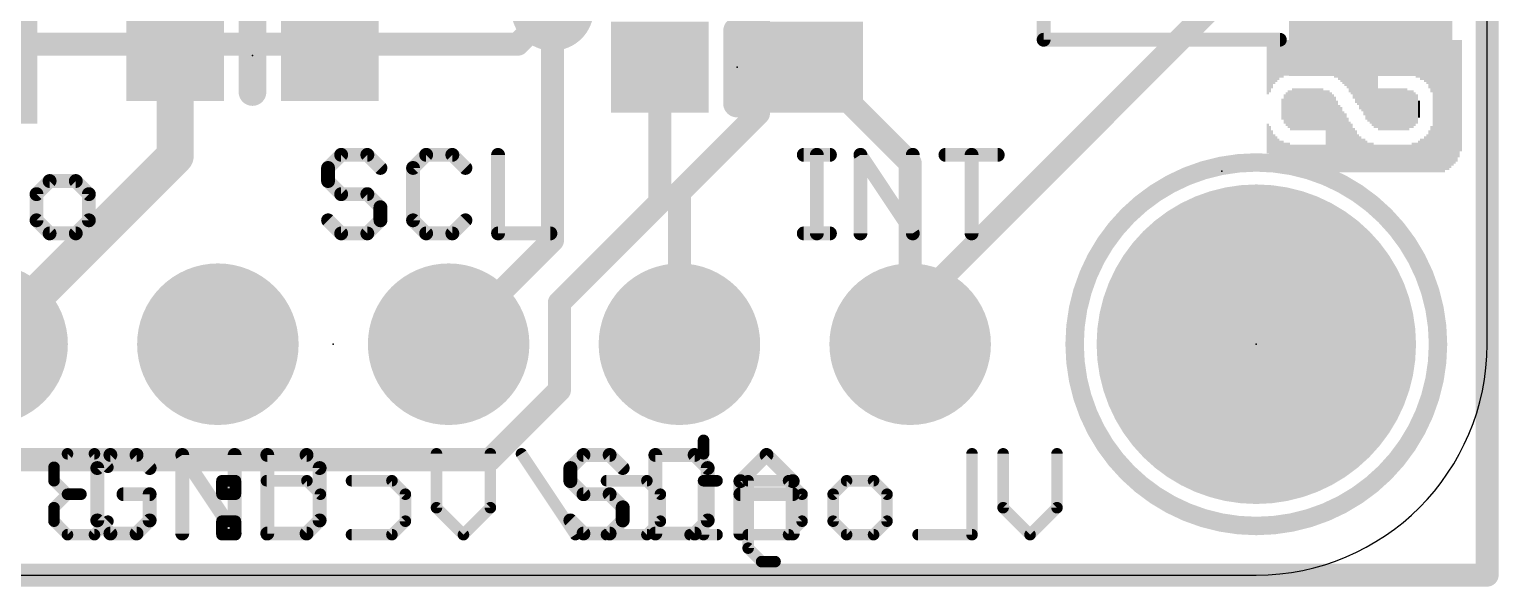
# Model space of a CAD drawing. Extents: x -0.1 to 25.5, y -0.1 to 17.9.
# Drawn here: x 9.36 to 25.53, y -0.13 to 6 of the extents above; entities that cross this region are included whole.
import ezdxf

# ---------------------------------------------------------------- set-up
doc = ezdxf.new("R2010")
doc.units = 0
for name, color, linetype in [('1', 12, 'CONTINUOUS'), ('16', 5, 'CONTINUOUS'), ('17', 110, 'CONTINUOUS'), ('18', 110, 'CONTINUOUS'), ('20', 53, 'CONTINUOUS'), ('21', 40, 'CONTINUOUS'), ('22', 6, 'CONTINUOUS'), ('23', 40, 'CONTINUOUS'), ('24', 6, 'CONTINUOUS')]:
    doc.layers.add(name, color=color, linetype=linetype)

# ---------------------------------------------------------------- blocks, each defined once
blk = doc.blocks.new('RECT')
blk.add_solid([(-0.5, -0.5), (0.5, -0.5), (-0.5, 0.5), (0.5, 0.5)])
blk = doc.blocks.new('ROUNDP')
at = {"const_width": 0.5}
blk.add_lwpolyline([(0, -0.25, 1), (0, 0.25, 1), (0, -0.25)], format="xyb", dxfattribs=at)
blk = doc.blocks.new('ROUNDV')
at = {"const_width": 0.5}
blk.add_lwpolyline([(0, -0.25, 1), (0, 0.25, 1), (0, -0.25)], format="xyb", dxfattribs=at)

msp = doc.modelspace()

# ---------------------------------------------------------------- linework, layer by layer
at = {"layer": '1'}
for points, const_width in [([(25.4, 17.78), (25.4, 0)], 0.254), ([(10.668, 6.008), (10.668, 7.112)], 0.254), ([(15.113, 6.223), (15.113, 3.683)], 0.254), ([(10.961, 5.715), (10.668, 6.008)], 0.254), ([(10.961, 5.715), (10.961, 4.611)], 0.4064), ([(16.295, 5.588), (16.295, 4.103)], 0.254), ([(17.995, 5.588), (19.05, 4.533)], 0.254), ([(10.961, 4.611), (8.89, 2.54)], 0.4064), ([(19.05, 4.533), (19.05, 2.54)], 0.254), ([(16.295, 4.103), (15.1892, 2.9972)], 0.254), ([(15.113, 3.683), (13.97, 2.54)], 0.254), ([(15.1892, 2.9972), (15.1892, 2.035)], 0.254), ([(15.1892, 2.035), (14.4242, 1.27)], 0.254), ([(14.4242, 1.27), (9.144, 1.27)], 0.254), ([(25.4, 0), (0, 0)], 0.254)]:
    msp.add_lwpolyline(points, dxfattribs=dict(at, const_width=const_width))
for points, const_width in [([(10.7129, 6.0529, 1), (10.6231, 5.9631)], 0.127), ([(10.6045, 6.008, 1), (10.7315, 6.008)], 0.127), ([(11.0626, 5.715, 1), (10.8594, 5.715)], 0.2032), ([(10.9161, 5.6701, 1), (11.0059, 5.7599)], 0.127), ([(16.3585, 5.588, 1), (16.2315, 5.588)], 0.127), ([(18.0399, 5.6329, 1), (17.9501, 5.5431)], 0.127), ([(10.8594, 4.611, 1), (11.0626, 4.611)], 0.2032), ([(11.0328, 4.5392, 1), (10.8892, 4.6828)], 0.2032), ([(19.1135, 4.533, 1), (18.9865, 4.533)], 0.127), ([(19.0051, 4.4881, 1), (19.0949, 4.5779)], 0.127), ([(16.3399, 4.0581, 1), (16.2501, 4.1479)], 0.127), ([(16.2315, 4.103, 1), (16.3585, 4.103)], 0.127), ([(15.0495, 3.683, 1), (15.1765, 3.683)], 0.127), ([(15.1579, 3.6381, 1), (15.0681, 3.7279)], 0.127), ([(15.2527, 2.9972, 1), (15.1257, 2.9972)], 0.127), ([(15.1443, 3.0421, 1), (15.2341, 2.9523)], 0.127), ([(13.9251, 2.5849, 1), (14.0149, 2.4951)], 0.127), ([(18.9865, 2.54, 1), (19.1135, 2.54)], 0.127), ([(15.2341, 1.9901, 1), (15.1443, 2.0799)], 0.127), ([(15.1257, 2.035, 1), (15.2527, 2.035)], 0.127), ([(14.3793, 1.3149, 1), (14.4691, 1.2251)], 0.127), ([(14.4242, 1.2065, 1), (14.4242, 1.3335)], 0.127), ([(25.3365, 0, 1), (25.4635, 0)], 0.127), ([(25.4, -0.0635, 1), (25.4, 0.0635)], 0.127)]:
    msp.add_lwpolyline(points, format="xyb", dxfattribs=dict(at, const_width=const_width))
at = {"layer": '16', "const_width": 0.254}
for points in [[(25.4, 17.78), (25.4, 0)], [(17.38, 5.08), (17.38, 8.89)], [(22.987, 6.858), (19.05, 2.921)], [(14.732, 5.842), (15.113, 6.223)], [(14.732, 5.842), (7.62, 5.842)], [(16.51, 4.21), (17.38, 5.08)], [(16.51, 4.21), (16.51, 2.54)], [(19.05, 2.921), (19.05, 2.54)], [(25.4, 0), (0, 0)]]:
    msp.add_lwpolyline(points, dxfattribs=at)
at = {"layer": '16', "const_width": 0.127}
for points in [[(14.6871, 5.8869, 1), (14.7769, 5.7971)], [(14.732, 5.7785, 1), (14.732, 5.9055)], [(17.4249, 5.0351, 1), (17.3351, 5.1249)], [(17.3165, 5.08, 1), (17.4435, 5.08)], [(16.5735, 4.21, 1), (16.4465, 4.21)], [(16.4651, 4.2549, 1), (16.5549, 4.1651)], [(19.1135, 2.921, 1), (18.9865, 2.921)], [(19.0051, 2.9659, 1), (19.0949, 2.8761)], [(16.4465, 2.54, 1), (16.5735, 2.54)], [(18.9865, 2.54, 1), (19.1135, 2.54)], [(25.3365, 0, 1), (25.4635, 0)], [(25.4, -0.0635, 1), (25.4, 0.0635)]]:
    msp.add_lwpolyline(points, format="xyb", dxfattribs=at)
at = {"layer": '20'}
for p, q in [((25.4, 2.54), (25.4, 15.24)), ((2.54, 0), (22.86, 0))]:
    msp.add_line(p, q, dxfattribs=at)
msp.add_arc((22.86, 2.54), 2.54, 270, 0, dxfattribs=at)
at = {"layer": '21'}
for points, const_width in [([(20.519, 5.89), (20.519, 6.99)], 0.1524), ([(11.811, 6.115), (11.811, 5.315)], 0.3048), ([(17.145, 5.988), (17.145, 5.188)], 0.3048), ([(23.119, 5.89), (20.519, 5.89)], 0.1524), ([(12.787, 4.6235), (12.6429, 4.4795)], 0.1524), ([(13.0751, 4.6235), (12.787, 4.6235)], 0.1524), ([(13.2191, 4.4795), (13.0751, 4.6235)], 0.1524), ([(13.7225, 4.6235), (13.5784, 4.4795)], 0.1524), ([(14.0106, 4.6235), (13.7225, 4.6235)], 0.1524), ([(14.1547, 4.4795), (14.0106, 4.6235)], 0.1524), ([(14.514, 4.6235), (14.514, 3.7592)], 0.1524), ([(17.8788, 4.6235), (18.167, 4.6235)], 0.1524), ([(18.0229, 3.7592), (18.0229, 4.6235)], 0.1524), ([(18.5025, 3.7592), (18.5025, 4.6235)], 0.1524), ([(18.5025, 4.6235), (19.0787, 3.7592)], 0.1524), ([(19.0787, 3.7592), (19.0787, 4.6235)], 0.1524), ([(19.438, 4.6235), (20.0143, 4.6235)], 0.1524), ([(19.7262, 3.7592), (19.7262, 4.6235)], 0.1524), ([(12.6429, 4.4795), (12.6429, 4.3354)], 0.1524), ([(13.5784, 4.4795), (13.5784, 3.9033)], 0.1524), ([(9.578, 4.3354), (9.434, 4.1914)], 0.1524), ([(9.8661, 4.3354), (9.578, 4.3354)], 0.1524), ([(10.0102, 4.1914), (9.8661, 4.3354)], 0.1524), ([(12.6429, 4.3354), (12.787, 4.1914)], 0.1524), ([(9.434, 4.1914), (9.434, 3.9033)], 0.1524), ([(10.0102, 3.9033), (10.0102, 4.1914)], 0.1524), ([(12.787, 4.1914), (13.0751, 4.1914)], 0.1524), ([(13.0751, 4.1914), (13.2191, 4.0473)], 0.1524), ([(13.2191, 4.0473), (13.2191, 3.9033)], 0.1524), ([(9.434, 3.9033), (9.578, 3.7592)], 0.1524), ([(9.8661, 3.7592), (10.0102, 3.9033)], 0.1524), ([(12.787, 3.7592), (12.6429, 3.9033)], 0.1524), ([(13.2191, 3.9033), (13.0751, 3.7592)], 0.1524), ([(13.5784, 3.9033), (13.7225, 3.7592)], 0.1524), ([(14.0106, 3.7592), (14.1547, 3.9033)], 0.1524), ([(9.578, 3.7592), (9.8661, 3.7592)], 0.1524), ([(13.0751, 3.7592), (12.787, 3.7592)], 0.1524), ([(13.7225, 3.7592), (14.0106, 3.7592)], 0.1524), ([(14.514, 3.7592), (15.0902, 3.7592)], 0.1524), ([(17.8788, 3.7592), (18.167, 3.7592)], 0.1524), ([(10.247, 1.3215), (10.1029, 1.1775)], 0.1524), ([(10.5351, 1.3215), (10.247, 1.3215)], 0.1524), ([(10.6791, 1.1775), (10.5351, 1.3215)], 0.1524), ([(11.0384, 0.4572), (11.0384, 1.3215)], 0.1524), ([(11.0384, 1.3215), (11.6147, 0.4572)], 0.1524), ([(11.6147, 0.4572), (11.6147, 1.3215)], 0.1524), ([(11.974, 1.3215), (11.974, 0.4572)], 0.1524), ([(12.4061, 1.3215), (11.974, 1.3215)], 0.1524), ([(12.5502, 1.1775), (12.4061, 1.3215)], 0.1524), ([(15.454, 1.3215), (15.3099, 1.1775)], 0.1524), ([(15.7421, 1.3215), (15.454, 1.3215)], 0.1524), ([(15.8861, 1.1775), (15.7421, 1.3215)], 0.1524), ([(16.2454, 1.3215), (16.2454, 0.4572)], 0.1524), ([(16.6776, 1.3215), (16.2454, 1.3215)], 0.1524), ([(16.8217, 1.1775), (16.6776, 1.3215)], 0.1524), ([(17.181, 1.0334), (17.4691, 1.3215)], 0.1524), ([(17.4691, 1.3215), (17.7572, 1.0334)], 0.1524), ([(10.1029, 1.1775), (10.1029, 0.6013)], 0.1524), ([(12.5502, 0.6013), (12.5502, 1.1775)], 0.1524), ([(15.3099, 1.1775), (15.3099, 1.0334)], 0.1524), ([(16.8217, 0.6013), (16.8217, 1.1775)], 0.1524), ([(15.3099, 1.0334), (15.454, 0.8894)], 0.1524), ([(17.181, 0.4572), (17.181, 1.0334)], 0.1524), ([(17.7572, 1.0334), (17.7572, 0.4572)], 0.1524), ([(10.6791, 0.8894), (10.391, 0.8894)], 0.1524), ([(10.6791, 0.6013), (10.6791, 0.8894)], 0.1524), ([(15.454, 0.8894), (15.7421, 0.8894)], 0.1524), ([(15.7421, 0.8894), (15.8861, 0.7453)], 0.1524), ([(15.8861, 0.7453), (15.8861, 0.6013)], 0.1524), ([(17.181, 0.8894), (17.7572, 0.8894)], 0.1524), ([(10.1029, 0.6013), (10.247, 0.4572)], 0.1524), ([(10.5351, 0.4572), (10.6791, 0.6013)], 0.1524), ([(12.4061, 0.4572), (12.5502, 0.6013)], 0.1524), ([(15.454, 0.4572), (15.3099, 0.6013)], 0.1524), ([(15.8861, 0.6013), (15.7421, 0.4572)], 0.1524), ([(16.6776, 0.4572), (16.8217, 0.6013)], 0.1524), ([(10.247, 0.4572), (10.5351, 0.4572)], 0.1524), ([(11.974, 0.4572), (12.4061, 0.4572)], 0.1524), ([(15.7421, 0.4572), (15.454, 0.4572)], 0.1524), ([(16.2454, 0.4572), (16.6776, 0.4572)], 0.1524)]:
    msp.add_lwpolyline(points, dxfattribs=dict(at, const_width=const_width))
for points, const_width in [([(17.2212, 5.988, 1), (17.0688, 5.988)], 0.1524), ([(20.519, 5.9281, 1), (20.519, 5.8519)], 0.0762), ([(20.4809, 5.89, 1), (20.5571, 5.89)], 0.0762), ([(23.119, 5.8519, 1), (23.119, 5.9281)], 0.0762), ([(11.7348, 5.315, 1), (11.8872, 5.315)], 0.1524), ([(17.0688, 5.188, 1), (17.2212, 5.188)], 0.1524), ([(12.787, 4.6616, 1), (12.787, 4.5854)], 0.0762), ([(12.8139, 4.5966, 1), (12.76, 4.6505)], 0.0762), ([(13.102, 4.6505, 1), (13.0481, 4.5966)], 0.0762), ([(13.0751, 4.5854, 1), (13.0751, 4.6616)], 0.0762), ([(13.7225, 4.6616, 1), (13.7225, 4.5854)], 0.0762), ([(13.7494, 4.5966, 1), (13.6956, 4.6505)], 0.0762), ([(14.0376, 4.6505, 1), (13.9837, 4.5966)], 0.0762), ([(14.0106, 4.5854, 1), (14.0106, 4.6616)], 0.0762), ([(14.5521, 4.6235, 1), (14.4759, 4.6235)], 0.0762), ([(17.8788, 4.6616, 1), (17.8788, 4.5854)], 0.0762), ([(18.061, 4.6235, 1), (17.9848, 4.6235)], 0.0762), ([(18.167, 4.5854, 1), (18.167, 4.6616)], 0.0762), ([(18.5342, 4.6447, 1), (18.4708, 4.6024)], 0.0762), ([(18.5406, 4.6235, 1), (18.4644, 4.6235)], 0.0762), ([(19.1168, 4.6235, 1), (19.0406, 4.6235)], 0.0762), ([(19.438, 4.6616, 1), (19.438, 4.5854)], 0.0762), ([(19.7643, 4.6235, 1), (19.6881, 4.6235)], 0.0762), ([(20.0143, 4.5854, 1), (20.0143, 4.6616)], 0.0762), ([(12.681, 4.4795, 1), (12.6048, 4.4795)], 0.0762), ([(12.616, 4.5064, 1), (12.6699, 4.4525)], 0.0762), ([(13.1922, 4.4525, 1), (13.2461, 4.5064)], 0.0762), ([(13.6165, 4.4795, 1), (13.5403, 4.4795)], 0.0762), ([(13.5515, 4.5064, 1), (13.6054, 4.4525)], 0.0762), ([(14.1277, 4.4525, 1), (14.1816, 4.5064)], 0.0762), ([(22.86, 0.54, 1), (22.86, 4.54, 1), (22.86, 0.54)], 0.2032), ([(9.578, 4.3735, 1), (9.578, 4.2973)], 0.0762), ([(9.605, 4.3085, 1), (9.5511, 4.3624)], 0.0762), ([(9.8931, 4.3624, 1), (9.8392, 4.3085)], 0.0762), ([(9.8661, 4.2973, 1), (9.8661, 4.3735)], 0.0762), ([(12.6699, 4.3624, 1), (12.616, 4.3085)], 0.0762), ([(12.6048, 4.3354, 1), (12.681, 4.3354)], 0.0762), ([(9.407, 4.2183, 1), (9.4609, 4.1644)], 0.0762), ([(9.4721, 4.1914, 1), (9.3959, 4.1914)], 0.0762), ([(10.0483, 4.1914, 1), (9.9721, 4.1914)], 0.0762), ([(9.9832, 4.1644, 1), (10.0371, 4.2183)], 0.0762), ([(12.787, 4.2295, 1), (12.787, 4.1533)], 0.0762), ([(12.76, 4.1644, 1), (12.8139, 4.2183)], 0.0762), ([(13.102, 4.2183, 1), (13.0481, 4.1644)], 0.0762), ([(13.0751, 4.1533, 1), (13.0751, 4.2295)], 0.0762), ([(13.2572, 4.0473, 1), (13.181, 4.0473)], 0.0762), ([(13.1922, 4.0204, 1), (13.2461, 4.0743)], 0.0762), ([(9.4609, 3.9302, 1), (9.407, 3.8763)], 0.0762), ([(9.3959, 3.9033, 1), (9.4721, 3.9033)], 0.0762), ([(9.9721, 3.9033, 1), (10.0483, 3.9033)], 0.0762), ([(10.0371, 3.8763, 1), (9.9832, 3.9302)], 0.0762), ([(12.6699, 3.9302, 1), (12.616, 3.8763)], 0.0762), ([(13.181, 3.9033, 1), (13.2572, 3.9033)], 0.0762), ([(13.2461, 3.8763, 1), (13.1922, 3.9302)], 0.0762), ([(13.6054, 3.9302, 1), (13.5515, 3.8763)], 0.0762), ([(13.5403, 3.9033, 1), (13.6165, 3.9033)], 0.0762), ([(14.1816, 3.8763, 1), (14.1277, 3.9302)], 0.0762), ([(9.578, 3.7973, 1), (9.578, 3.7211)], 0.0762), ([(9.5511, 3.7323, 1), (9.605, 3.7861)], 0.0762), ([(9.8392, 3.7861, 1), (9.8931, 3.7323)], 0.0762), ([(9.8661, 3.7211, 1), (9.8661, 3.7973)], 0.0762), ([(12.787, 3.7973, 1), (12.787, 3.7211)], 0.0762), ([(12.76, 3.7323, 1), (12.8139, 3.7861)], 0.0762), ([(13.0481, 3.7861, 1), (13.102, 3.7323)], 0.0762), ([(13.0751, 3.7211, 1), (13.0751, 3.7973)], 0.0762), ([(13.7225, 3.7973, 1), (13.7225, 3.7211)], 0.0762), ([(13.6956, 3.7323, 1), (13.7494, 3.7861)], 0.0762), ([(13.9837, 3.7861, 1), (14.0376, 3.7323)], 0.0762), ([(14.0106, 3.7211, 1), (14.0106, 3.7973)], 0.0762), ([(14.514, 3.7973, 1), (14.514, 3.7211)], 0.0762), ([(14.4759, 3.7592, 1), (14.5521, 3.7592)], 0.0762), ([(15.0902, 3.7211, 1), (15.0902, 3.7973)], 0.0762), ([(17.8788, 3.7973, 1), (17.8788, 3.7211)], 0.0762), ([(17.9848, 3.7592, 1), (18.061, 3.7592)], 0.0762), ([(18.167, 3.7211, 1), (18.167, 3.7973)], 0.0762), ([(18.4644, 3.7592, 1), (18.5406, 3.7592)], 0.0762), ([(19.0406, 3.7592, 1), (19.1168, 3.7592)], 0.0762), ([(19.047, 3.7381, 1), (19.1104, 3.7803)], 0.0762), ([(19.6881, 3.7592, 1), (19.7643, 3.7592)], 0.0762), ([(10.247, 1.3596, 1), (10.247, 1.2834)], 0.0762), ([(10.2739, 1.2946, 1), (10.22, 1.3485)], 0.0762), ([(10.562, 1.3485, 1), (10.5081, 1.2946)], 0.0762), ([(10.5351, 1.2834, 1), (10.5351, 1.3596)], 0.0762), ([(11.0701, 1.3427, 1), (11.0067, 1.3004)], 0.0762), ([(11.0765, 1.3215, 1), (11.0003, 1.3215)], 0.0762), ([(11.6528, 1.3215, 1), (11.5766, 1.3215)], 0.0762), ([(12.0121, 1.3215, 1), (11.9359, 1.3215)], 0.0762), ([(11.974, 1.3596, 1), (11.974, 1.2834)], 0.0762), ([(12.4331, 1.3485, 1), (12.3792, 1.2946)], 0.0762), ([(12.4061, 1.2834, 1), (12.4061, 1.3596)], 0.0762), ([(15.454, 1.3596, 1), (15.454, 1.2834)], 0.0762), ([(15.4809, 1.2946, 1), (15.427, 1.3485)], 0.0762), ([(15.769, 1.3485, 1), (15.7151, 1.2946)], 0.0762), ([(15.7421, 1.2834, 1), (15.7421, 1.3596)], 0.0762), ([(16.2835, 1.3215, 1), (16.2073, 1.3215)], 0.0762), ([(16.2454, 1.3596, 1), (16.2454, 1.2834)], 0.0762), ([(16.7046, 1.3485, 1), (16.6507, 1.2946)], 0.0762), ([(16.6776, 1.2834, 1), (16.6776, 1.3596)], 0.0762), ([(17.496, 1.3485, 1), (17.4421, 1.2946)], 0.0762), ([(17.496, 1.2946, 1), (17.4421, 1.3485)], 0.0762), ([(10.141, 1.1775, 1), (10.0648, 1.1775)], 0.0762), ([(10.076, 1.2044, 1), (10.1299, 1.1505)], 0.0762), ([(10.6522, 1.1505, 1), (10.7061, 1.2044)], 0.0762), ([(12.5883, 1.1775, 1), (12.5121, 1.1775)], 0.0762), ([(12.5232, 1.1505, 1), (12.5771, 1.2044)], 0.0762), ([(15.348, 1.1775, 1), (15.2718, 1.1775)], 0.0762), ([(15.283, 1.2044, 1), (15.3369, 1.1505)], 0.0762), ([(15.8592, 1.1505, 1), (15.9131, 1.2044)], 0.0762), ([(16.8598, 1.1775, 1), (16.7836, 1.1775)], 0.0762), ([(16.7947, 1.1505, 1), (16.8486, 1.2044)], 0.0762), ([(15.3369, 1.0604, 1), (15.283, 1.0065)], 0.0762), ([(15.2718, 1.0334, 1), (15.348, 1.0334)], 0.0762), ([(17.154, 1.0604, 1), (17.2079, 1.0065)], 0.0762), ([(17.2191, 1.0334, 1), (17.1429, 1.0334)], 0.0762), ([(17.7953, 1.0334, 1), (17.7191, 1.0334)], 0.0762), ([(17.7302, 1.0065, 1), (17.7841, 1.0604)], 0.0762), ([(10.391, 0.9275, 1), (10.391, 0.8513)], 0.0762), ([(10.7172, 0.8894, 1), (10.641, 0.8894)], 0.0762), ([(10.6791, 0.8513, 1), (10.6791, 0.9275)], 0.0762), ([(15.454, 0.9275, 1), (15.454, 0.8513)], 0.0762), ([(15.427, 0.8624, 1), (15.4809, 0.9163)], 0.0762), ([(15.769, 0.9163, 1), (15.7151, 0.8624)], 0.0762), ([(15.7421, 0.8513, 1), (15.7421, 0.9275)], 0.0762), ([(15.9242, 0.7453, 1), (15.848, 0.7453)], 0.0762), ([(15.8592, 0.7184, 1), (15.9131, 0.7723)], 0.0762), ([(17.181, 0.9275, 1), (17.181, 0.8513)], 0.0762), ([(17.7572, 0.8513, 1), (17.7572, 0.9275)], 0.0762), ([(10.1299, 0.6282, 1), (10.076, 0.5743)], 0.0762), ([(10.7061, 0.5743, 1), (10.6522, 0.6282)], 0.0762), ([(12.5771, 0.5743, 1), (12.5232, 0.6282)], 0.0762), ([(15.3369, 0.6282, 1), (15.283, 0.5743)], 0.0762), ([(15.9131, 0.5743, 1), (15.8592, 0.6282)], 0.0762), ([(16.8486, 0.5743, 1), (16.7947, 0.6282)], 0.0762), ([(10.0648, 0.6013, 1), (10.141, 0.6013)], 0.0762), ([(10.247, 0.4953, 1), (10.247, 0.4191)], 0.0762), ([(10.22, 0.4303, 1), (10.2739, 0.4841)], 0.0762), ([(10.5081, 0.4841, 1), (10.562, 0.4303)], 0.0762), ([(10.5351, 0.4191, 1), (10.5351, 0.4953)], 0.0762), ([(10.641, 0.6013, 1), (10.7172, 0.6013)], 0.0762), ([(11.0003, 0.4572, 1), (11.0765, 0.4572)], 0.0762), ([(11.5766, 0.4572, 1), (11.6528, 0.4572)], 0.0762), ([(11.583, 0.4361, 1), (11.6464, 0.4783)], 0.0762), ([(11.974, 0.4953, 1), (11.974, 0.4191)], 0.0762), ([(11.9359, 0.4572, 1), (12.0121, 0.4572)], 0.0762), ([(12.3792, 0.4841, 1), (12.4331, 0.4303)], 0.0762), ([(12.4061, 0.4191, 1), (12.4061, 0.4953)], 0.0762), ([(12.5121, 0.6013, 1), (12.5883, 0.6013)], 0.0762), ([(15.454, 0.4953, 1), (15.454, 0.4191)], 0.0762), ([(15.427, 0.4303, 1), (15.4809, 0.4841)], 0.0762), ([(15.7151, 0.4841, 1), (15.769, 0.4303)], 0.0762), ([(15.7421, 0.4191, 1), (15.7421, 0.4953)], 0.0762), ([(15.848, 0.6013, 1), (15.9242, 0.6013)], 0.0762), ([(16.2454, 0.4953, 1), (16.2454, 0.4191)], 0.0762), ([(16.2073, 0.4572, 1), (16.2835, 0.4572)], 0.0762), ([(16.6507, 0.4841, 1), (16.7046, 0.4303)], 0.0762), ([(16.6776, 0.4191, 1), (16.6776, 0.4953)], 0.0762), ([(16.7836, 0.6013, 1), (16.8598, 0.6013)], 0.0762), ([(17.1429, 0.4572, 1), (17.2191, 0.4572)], 0.0762), ([(17.7191, 0.4572, 1), (17.7953, 0.4572)], 0.0762)]:
    msp.add_lwpolyline(points, format="xyb", dxfattribs=dict(at, const_width=const_width))
at = {"layer": '22', "const_width": 0.127}
for points in [[(16.776, 1.4826), (16.776, 1.3343)], [(9.7749, 1.3343), (9.6266, 1.186)], [(10.0715, 1.3343), (9.7749, 1.3343)], [(10.2198, 1.186), (10.0715, 1.3343)], [(13.8364, 0.7411), (13.8364, 1.3343)], [(14.4296, 1.3343), (14.4296, 0.7411)], [(15.3651, 0.4445), (14.7719, 1.3343)], [(19.7309, 1.3343), (19.7309, 0.4445)], [(20.0732, 0.7411), (20.0732, 1.3343)], [(20.6664, 1.3343), (20.6664, 0.7411)], [(9.6266, 1.186), (9.6266, 1.0377)], [(9.6266, 1.0377), (9.7749, 0.8894)], [(11.623, 1.0377), (11.4747, 1.0377)], [(11.4747, 1.0377), (11.4747, 0.8894)], [(11.623, 0.8894), (11.623, 1.0377)], [(11.9654, 1.0377), (12.4103, 1.0377)], [(12.4103, 1.0377), (12.5585, 0.8894)], [(12.9009, 1.0377), (13.3458, 1.0377)], [(13.3458, 1.0377), (13.4941, 0.8894)], [(15.7075, 1.0377), (16.1523, 1.0377)], [(16.1523, 1.0377), (16.3006, 0.8894)], [(16.9243, 1.0377), (16.776, 1.0377)], [(16.776, 1.0377), (16.776, 0.4445)], [(17.2666, 0.2962), (17.2666, 1.0377)], [(17.2666, 1.0377), (17.7115, 1.0377)], [(17.7115, 1.0377), (17.8598, 0.8894)], [(18.2022, 0.8894), (18.3505, 1.0377)], [(18.3505, 1.0377), (18.647, 1.0377)], [(18.647, 1.0377), (18.7953, 0.8894)], [(9.7749, 0.8894), (9.6266, 0.7411)], [(9.7749, 0.8894), (9.9232, 0.8894)], [(11.4747, 0.8894), (11.623, 0.8894)], [(12.5585, 0.8894), (12.5585, 0.5928)], [(13.4941, 0.8894), (13.4941, 0.5928)], [(16.3006, 0.8894), (16.3006, 0.5928)], [(17.8598, 0.8894), (17.8598, 0.5928)], [(18.2022, 0.5928), (18.2022, 0.8894)], [(18.7953, 0.8894), (18.7953, 0.5928)], [(9.6266, 0.7411), (9.6266, 0.5928)], [(9.6266, 0.5928), (9.7749, 0.4445)], [(10.0715, 0.4445), (10.2198, 0.5928)], [(11.623, 0.5928), (11.4747, 0.5928)], [(11.4747, 0.5928), (11.4747, 0.4445)], [(11.623, 0.4445), (11.623, 0.5928)], [(12.5585, 0.5928), (12.4103, 0.4445)], [(13.4941, 0.5928), (13.3458, 0.4445)], [(14.133, 0.4445), (13.8364, 0.7411)], [(14.4296, 0.7411), (14.133, 0.4445)], [(16.3006, 0.5928), (16.1523, 0.4445)], [(17.8598, 0.5928), (17.7115, 0.4445)], [(18.3505, 0.4445), (18.2022, 0.5928)], [(18.7953, 0.5928), (18.647, 0.4445)], [(20.3698, 0.4445), (20.0732, 0.7411)], [(20.6664, 0.7411), (20.3698, 0.4445)], [(9.7749, 0.4445), (10.0715, 0.4445)], [(11.4747, 0.4445), (11.623, 0.4445)], [(12.4103, 0.4445), (11.9654, 0.4445)], [(13.3458, 0.4445), (12.9009, 0.4445)], [(16.1523, 0.4445), (15.7075, 0.4445)], [(16.9243, 0.4445), (16.6277, 0.4445)], [(17.7115, 0.4445), (17.2666, 0.4445)], [(18.647, 0.4445), (18.3505, 0.4445)], [(19.7309, 0.4445), (19.1377, 0.4445)], [(17.4149, 0.1479), (17.2666, 0.2962)], [(17.5632, 0.1479), (17.4149, 0.1479)]]:
    msp.add_lwpolyline(points, dxfattribs=at)
at = {"layer": '22', "const_width": 0.0635}
for points in [[(16.8078, 1.4826, 1), (16.7443, 1.4826)], [(9.7749, 1.366, 1), (9.7749, 1.3025)], [(9.7973, 1.3118, 1), (9.7524, 1.3567)], [(10.0939, 1.3567, 1), (10.049, 1.3118)], [(10.0715, 1.3025, 1), (10.0715, 1.366)], [(13.8682, 1.3343, 1), (13.8047, 1.3343)], [(14.4613, 1.3343, 1), (14.3978, 1.3343)], [(14.7983, 1.3519, 1), (14.7455, 1.3166)], [(16.7443, 1.3343, 1), (16.8078, 1.3343)], [(19.7626, 1.3343, 1), (19.6991, 1.3343)], [(20.105, 1.3343, 1), (20.0415, 1.3343)], [(20.6981, 1.3343, 1), (20.6346, 1.3343)], [(9.6583, 1.186, 1), (9.5948, 1.186)], [(9.6041, 1.2084, 1), (9.649, 1.1635)], [(10.1973, 1.1635, 1), (10.2422, 1.2084)], [(9.5948, 1.0377, 1), (9.6583, 1.0377)], [(9.649, 1.0601, 1), (9.6041, 1.0152)], [(11.5065, 1.0377, 1), (11.443, 1.0377)], [(11.4747, 1.0694, 1), (11.4747, 1.0059)], [(11.6548, 1.0377, 1), (11.5913, 1.0377)], [(11.623, 1.0059, 1), (11.623, 1.0694)], [(11.9654, 1.0694, 1), (11.9654, 1.0059)], [(12.4327, 1.0601, 1), (12.3878, 1.0152)], [(12.4103, 1.0059, 1), (12.4103, 1.0694)], [(12.9009, 1.0694, 1), (12.9009, 1.0059)], [(13.3682, 1.0601, 1), (13.3233, 1.0152)], [(13.3458, 1.0059, 1), (13.3458, 1.0694)], [(15.7075, 1.0694, 1), (15.7075, 1.0059)], [(16.1748, 1.0601, 1), (16.1299, 1.0152)], [(16.1523, 1.0059, 1), (16.1523, 1.0694)], [(16.8078, 1.0377, 1), (16.7443, 1.0377)], [(16.776, 1.0694, 1), (16.776, 1.0059)], [(16.9243, 1.0059, 1), (16.9243, 1.0694)], [(17.2984, 1.0377, 1), (17.2349, 1.0377)], [(17.2666, 1.0694, 1), (17.2666, 1.0059)], [(17.734, 1.0601, 1), (17.6891, 1.0152)], [(17.7115, 1.0059, 1), (17.7115, 1.0694)], [(18.3505, 1.0694, 1), (18.3505, 1.0059)], [(18.3729, 1.0152, 1), (18.328, 1.0601)], [(18.6695, 1.0601, 1), (18.6246, 1.0152)], [(18.647, 1.0059, 1), (18.647, 1.0694)], [(9.7749, 0.9211, 1), (9.7749, 0.8576)], [(9.7973, 0.8669, 1), (9.7524, 0.9118)], [(9.7524, 0.8669, 1), (9.7973, 0.9118)], [(9.9232, 0.8576, 1), (9.9232, 0.9211)], [(11.4747, 0.9211, 1), (11.4747, 0.8576)], [(11.443, 0.8894, 1), (11.5065, 0.8894)], [(11.5913, 0.8894, 1), (11.6548, 0.8894)], [(11.623, 0.8576, 1), (11.623, 0.9211)], [(12.5903, 0.8894, 1), (12.5268, 0.8894)], [(12.5361, 0.8669, 1), (12.581, 0.9118)], [(13.5258, 0.8894, 1), (13.4623, 0.8894)], [(13.4716, 0.8669, 1), (13.5165, 0.9118)], [(16.3324, 0.8894, 1), (16.2689, 0.8894)], [(16.2782, 0.8669, 1), (16.3231, 0.9118)], [(17.8916, 0.8894, 1), (17.8281, 0.8894)], [(17.8374, 0.8669, 1), (17.8823, 0.9118)], [(18.2339, 0.8894, 1), (18.1704, 0.8894)], [(18.1797, 0.9118, 1), (18.2246, 0.8669)], [(18.8271, 0.8894, 1), (18.7636, 0.8894)], [(18.7729, 0.8669, 1), (18.8178, 0.9118)], [(9.6583, 0.7411, 1), (9.5948, 0.7411)], [(9.6041, 0.7635, 1), (9.649, 0.7186)], [(9.649, 0.6152, 1), (9.6041, 0.5703)], [(10.2422, 0.5703, 1), (10.1973, 0.6152)], [(11.5065, 0.5928, 1), (11.443, 0.5928)], [(11.4747, 0.6245, 1), (11.4747, 0.561)], [(11.6548, 0.5928, 1), (11.5913, 0.5928)], [(11.623, 0.561, 1), (11.623, 0.6245)], [(12.581, 0.5703, 1), (12.5361, 0.6152)], [(13.5165, 0.5703, 1), (13.4716, 0.6152)], [(13.8047, 0.7411, 1), (13.8682, 0.7411)], [(13.8589, 0.7635, 1), (13.814, 0.7186)], [(14.3978, 0.7411, 1), (14.4613, 0.7411)], [(14.452, 0.7186, 1), (14.4071, 0.7635)], [(16.3231, 0.5703, 1), (16.2782, 0.6152)], [(17.8823, 0.5703, 1), (17.8374, 0.6152)], [(18.2246, 0.6152, 1), (18.1797, 0.5703)], [(18.8178, 0.5703, 1), (18.7729, 0.6152)], [(20.0957, 0.7635, 1), (20.0508, 0.7186)], [(20.0415, 0.7411, 1), (20.105, 0.7411)], [(20.6346, 0.7411, 1), (20.6981, 0.7411)], [(20.6888, 0.7186, 1), (20.6439, 0.7635)], [(9.5948, 0.5928, 1), (9.6583, 0.5928)], [(9.7749, 0.4763, 1), (9.7749, 0.4128)], [(9.7524, 0.422, 1), (9.7973, 0.467)], [(10.049, 0.467, 1), (10.0939, 0.422)], [(10.0715, 0.4128, 1), (10.0715, 0.4763)], [(11.4747, 0.4763, 1), (11.4747, 0.4128)], [(11.623, 0.4128, 1), (11.623, 0.4763)], [(11.9654, 0.4763, 1), (11.9654, 0.4128)], [(12.3878, 0.467, 1), (12.4327, 0.422)], [(12.4103, 0.4128, 1), (12.4103, 0.4763)], [(12.5268, 0.5928, 1), (12.5903, 0.5928)], [(12.9009, 0.4763, 1), (12.9009, 0.4128)], [(13.3233, 0.467, 1), (13.3682, 0.422)], [(13.3458, 0.4128, 1), (13.3458, 0.4763)], [(13.4623, 0.5928, 1), (13.5258, 0.5928)], [(14.1105, 0.467, 1), (14.1555, 0.422)], [(14.1105, 0.422, 1), (14.1555, 0.467)], [(15.3387, 0.4269, 1), (15.3915, 0.4621)], [(15.7075, 0.4763, 1), (15.7075, 0.4128)], [(16.1299, 0.467, 1), (16.1748, 0.422)], [(16.1523, 0.4128, 1), (16.1523, 0.4763)], [(16.2689, 0.5928, 1), (16.3324, 0.5928)], [(16.6277, 0.4763, 1), (16.6277, 0.4128)], [(16.9243, 0.4128, 1), (16.9243, 0.4763)], [(17.2666, 0.4763, 1), (17.2666, 0.4128)], [(17.6891, 0.467, 1), (17.734, 0.422)], [(17.7115, 0.4128, 1), (17.7115, 0.4763)], [(17.8281, 0.5928, 1), (17.8916, 0.5928)], [(18.1704, 0.5928, 1), (18.2339, 0.5928)], [(18.3505, 0.4763, 1), (18.3505, 0.4128)], [(18.328, 0.422, 1), (18.3729, 0.467)], [(18.6246, 0.467, 1), (18.6695, 0.422)], [(18.647, 0.4128, 1), (18.647, 0.4763)], [(18.7636, 0.5928, 1), (18.8271, 0.5928)], [(19.1377, 0.4763, 1), (19.1377, 0.4128)], [(19.7309, 0.4128, 1), (19.7309, 0.4763)], [(20.3473, 0.467, 1), (20.3922, 0.422)], [(20.3473, 0.422, 1), (20.3922, 0.467)], [(11.443, 0.4445, 1), (11.5065, 0.4445)], [(11.5913, 0.4445, 1), (11.6548, 0.4445)], [(16.7443, 0.4445, 1), (16.8078, 0.4445)], [(17.2349, 0.2962, 1), (17.2984, 0.2962)], [(17.2891, 0.3187, 1), (17.2442, 0.2738)], [(19.6991, 0.4445, 1), (19.7626, 0.4445)], [(17.4149, 0.1797, 1), (17.4149, 0.1162)], [(17.3925, 0.1255, 1), (17.4374, 0.1704)], [(17.5632, 0.1162, 1), (17.5632, 0.1797)]]:
    msp.add_lwpolyline(points, format="xyb", dxfattribs=at)
at = {"layer": '23'}
for p in [(11.811, 5.715), (17.145, 5.588), (12.7, 2.54), (22.86, 2.54)]:
    msp.add_point(p, dxfattribs=at)
at = {"layer": '24'}
msp.add_point((22.479, 4.445), dxfattribs=at)

# ---------------------------------------------------------------- block references
at = {"layer": '1', "xscale": 1.8, "yscale": 1.2, "rotation": 180}
msp.add_blockref('RECT', (24.119, 6.09), dxfattribs=at)
at = {"layer": '1', "xscale": 1.24, "yscale": 1.5}
msp.add_blockref('RECT', (8.824, 5.715), dxfattribs=at)
at = {"layer": '1', "xscale": 1.075}
for p in [(10.961, 5.715), (12.661, 5.715), (16.295, 5.588), (17.995, 5.588)]:
    msp.add_blockref('RECT', p, dxfattribs=at)
at = {"layer": '17', "xscale": 3.516, "yscale": 3.516}
msp.add_blockref('ROUNDP', (22.86, 2.54), dxfattribs=at)
msp.add_blockref('ROUNDP', (22.86, 2.54), dxfattribs=at)
at = {"layer": '17', "xscale": 1.778, "yscale": 1.778, "rotation": 90}
for p in [(8.89, 2.54), (8.89, 2.54), (11.43, 2.54), (11.43, 2.54), (13.97, 2.54), (13.97, 2.54), (16.51, 2.54), (16.51, 2.54), (19.05, 2.54), (19.05, 2.54)]:
    msp.add_blockref('ROUNDP', p, dxfattribs=at)
at = {"layer": '18', "xscale": 0.9064, "yscale": 0.9064}
msp.add_blockref('ROUNDV', (15.113, 6.223), dxfattribs=at)
msp.add_blockref('ROUNDV', (15.113, 6.223), dxfattribs=at)
at = {"layer": '22', "rotation": 90}
for p, xscale, yscale in [((22.987, 5.588), 0.5994, 0.0229), ((23.01, 5.5994), 0.5766, 0.0231), ((23.0331, 5.6223), 0.5309, 0.0231), ((23.0562, 5.6452), 0.4851, 0.0231), ((23.0793, 5.6566), 0.4623, 0.0231), ((23.1024, 5.668), 0.4394, 0.0231), ((23.1256, 5.6807), 0.414, 0.0231), ((23.1487, 5.6807), 0.414, 0.0231), ((23.1718, 5.6921), 0.3912, 0.0231), ((23.1949, 5.6921), 0.3912, 0.0231), ((23.218, 5.6921), 0.3912, 0.0231), ((23.241, 5.7036), 0.3683, 0.0229), ((23.264, 5.7036), 0.3683, 0.0231), ((23.2871, 5.7036), 0.3683, 0.0231), ((23.3102, 5.7036), 0.3683, 0.0231), ((23.3333, 5.7036), 0.3683, 0.0231), ((23.3564, 5.7036), 0.3683, 0.0231), ((23.3796, 5.7036), 0.3683, 0.0231), ((23.4027, 5.7036), 0.3683, 0.0231), ((23.4258, 5.7036), 0.3683, 0.0231), ((23.4489, 5.7036), 0.3683, 0.0231), ((23.472, 5.7036), 0.3683, 0.0231), ((23.495, 5.7036), 0.3683, 0.0229), ((23.518, 5.7036), 0.3683, 0.0231), ((23.5411, 5.7036), 0.3683, 0.0231), ((23.5642, 5.7036), 0.3683, 0.0231), ((23.5873, 5.7036), 0.3683, 0.0231), ((23.6104, 5.7036), 0.3683, 0.0231), ((23.6336, 5.7036), 0.3683, 0.0231), ((23.6567, 5.7036), 0.3683, 0.0231), ((23.6798, 5.6921), 0.3912, 0.0231), ((23.7029, 5.6921), 0.3912, 0.0231), ((23.726, 5.6807), 0.414, 0.0231), ((23.749, 5.6807), 0.414, 0.0229), ((23.772, 5.668), 0.4394, 0.0231), ((23.7951, 5.6566), 0.4623, 0.0231), ((23.8182, 5.6452), 0.4851, 0.0231), ((23.8413, 5.6337), 0.508, 0.0231), ((23.8644, 5.6223), 0.5309, 0.0231), ((23.8876, 5.5994), 0.5766, 0.0231), ((23.9107, 5.588), 0.5994, 0.0231), ((23.9338, 5.5651), 0.6452, 0.0231), ((23.9569, 5.541), 0.6934, 0.0231), ((23.98, 5.5296), 0.7163, 0.0231), ((24.003, 5.5067), 0.762, 0.0229), ((24.026, 5.4953), 0.7849, 0.0231), ((24.0491, 5.4724), 0.8306, 0.0231), ((24.0722, 5.4496), 0.8763, 0.0231), ((24.0953, 5.4381), 0.8992, 0.0231), ((24.1184, 5.4267), 0.922, 0.0231), ((24.1416, 5.414), 0.9474, 0.0231), ((24.1647, 5.4026), 0.9703, 0.0231), ((24.1878, 5.4026), 0.9703, 0.0231), ((24.2109, 5.7036), 0.3683, 0.0231), ((24.234, 5.7036), 0.3683, 0.0231), ((24.257, 5.7036), 0.3683, 0.0229), ((24.28, 5.7036), 0.3683, 0.0231), ((24.3031, 5.7036), 0.3683, 0.0231), ((24.3262, 5.7036), 0.3683, 0.0231), ((24.3493, 5.7036), 0.3683, 0.0231), ((24.3724, 5.7036), 0.3683, 0.0231), ((24.3956, 5.7036), 0.3683, 0.0231), ((24.4187, 5.7036), 0.3683, 0.0231), ((24.4418, 5.7036), 0.3683, 0.0231), ((24.4649, 5.7036), 0.3683, 0.0231), ((24.488, 5.7036), 0.3683, 0.0231), ((24.511, 5.7036), 0.3683, 0.0229), ((24.534, 5.7036), 0.3683, 0.0231), ((24.5571, 5.6921), 0.3912, 0.0231), ((24.5802, 5.6921), 0.3912, 0.0231), ((24.6033, 5.6921), 0.3912, 0.0231), ((24.6264, 5.6807), 0.414, 0.0231), ((24.8111, 5.16), 1.4554, 0.0231), ((24.8342, 5.16), 1.4554, 0.0231), ((24.8573, 5.16), 1.4554, 0.0231), ((24.8804, 5.16), 1.4554, 0.0231), ((24.9036, 5.16), 1.4554, 0.0231), ((24.9267, 5.16), 1.4554, 0.0231), ((24.9498, 5.1727), 1.43, 0.0231), ((24.9729, 5.1727), 1.43, 0.0231), ((24.996, 5.1841), 1.4072, 0.0231), ((25.019, 5.1956), 1.3843, 0.0229), ((25.042, 5.207), 1.3614, 0.0231), ((25.0651, 5.2184), 1.3386, 0.0231), ((25.0882, 5.2413), 1.2929, 0.0231), ((25.1113, 5.2756), 1.2243, 0.0231), ((24.6496, 5.5766), 0.2057, 0.0231), ((24.6727, 5.5639), 0.2311, 0.0231), ((24.6958, 5.5639), 0.2311, 0.0231), ((24.7189, 5.5524), 0.254, 0.0231), ((24.742, 5.541), 0.2769, 0.0231), ((24.765, 5.5182), 0.3226, 0.0229), ((24.788, 5.4953), 0.3683, 0.0231), ((23.264, 5.1257), 0.4623, 0.0231), ((23.2871, 5.1257), 0.4623, 0.0231), ((23.3102, 5.1257), 0.4623, 0.0231), ((23.3333, 5.1257), 0.4623, 0.0231), ((23.3564, 5.1257), 0.4623, 0.0231), ((23.3796, 5.1257), 0.4623, 0.0231), ((23.4027, 5.1257), 0.4623, 0.0231), ((23.4258, 5.1257), 0.4623, 0.0231), ((23.4489, 5.1257), 0.4623, 0.0231), ((23.472, 5.1257), 0.4623, 0.0231), ((23.495, 5.1257), 0.4623, 0.0229), ((23.518, 5.1257), 0.4623, 0.0231), ((23.5411, 5.1257), 0.4623, 0.0231), ((23.5642, 5.1257), 0.4623, 0.0231), ((23.5873, 5.1257), 0.4623, 0.0231), ((24.2109, 5.1257), 0.4623, 0.0231), ((24.234, 5.1257), 0.4623, 0.0231), ((24.257, 5.1257), 0.4623, 0.0229), ((24.28, 5.1257), 0.4623, 0.0231), ((24.3031, 5.1257), 0.4623, 0.0231), ((24.3262, 5.1257), 0.4623, 0.0231), ((24.3493, 5.1257), 0.4623, 0.0231), ((24.3724, 5.1257), 0.4623, 0.0231), ((24.3956, 5.1257), 0.4623, 0.0231), ((24.4187, 5.1257), 0.4623, 0.0231), ((24.4418, 5.1257), 0.4623, 0.0231), ((24.4649, 5.1257), 0.4623, 0.0231), ((24.488, 5.1257), 0.4623, 0.0231), ((24.511, 5.1257), 0.4623, 0.0229), ((23.1487, 5.127), 0.2311, 0.0231), ((23.1718, 5.127), 0.3226, 0.0231), ((23.1949, 5.1257), 0.3708, 0.0231), ((23.218, 5.1257), 0.4166, 0.0231), ((23.241, 5.1143), 0.4394, 0.0229), ((23.6104, 5.1143), 0.4394, 0.0231), ((23.6336, 4.8832), 0.9017, 0.0231), ((23.6567, 4.8832), 0.9017, 0.0231), ((23.6798, 4.8717), 0.8788, 0.0231), ((23.7029, 4.8603), 0.856, 0.0231), ((23.726, 4.8489), 0.8331, 0.0231), ((23.749, 4.826), 0.7874, 0.0229), ((24.534, 5.1143), 0.4394, 0.0231), ((24.5571, 5.1257), 0.4166, 0.0231), ((24.5802, 5.1257), 0.4166, 0.0231), ((24.6033, 5.1257), 0.3708, 0.0231), ((24.6264, 5.127), 0.3226, 0.0231), ((24.6496, 5.127), 0.1854, 0.0231), ((23.772, 4.8019), 0.7391, 0.0231), ((23.7951, 4.7904), 0.7163, 0.0231), ((23.8182, 4.7676), 0.6706, 0.0231), ((23.8413, 4.7561), 0.6477, 0.0231), ((23.8644, 4.7333), 0.602, 0.0231), ((22.987, 4.8031), 0.3251, 0.0229), ((23.01, 4.7676), 0.3454, 0.0231), ((23.0331, 4.7219), 0.3454, 0.0231), ((23.8876, 4.7104), 0.5563, 0.0231), ((23.9107, 4.699), 0.5334, 0.0231), ((23.9338, 4.6749), 0.4851, 0.0231), ((23.9569, 4.6634), 0.4623, 0.0231), ((24.765, 4.6634), 0.4623, 0.0229), ((24.788, 4.6863), 0.508, 0.0231), ((23.0562, 4.6876), 0.3226, 0.0231), ((23.0793, 4.6647), 0.3226, 0.0231), ((23.1024, 4.6418), 0.3226, 0.0231), ((23.1256, 4.619), 0.3226, 0.0231), ((23.1487, 4.619), 0.3226, 0.0231), ((23.1718, 4.5949), 0.3251, 0.0231), ((23.1949, 4.5949), 0.3251, 0.0231), ((23.218, 4.5949), 0.3251, 0.0231), ((23.241, 4.5834), 0.3023, 0.0229), ((23.264, 4.5834), 0.3023, 0.0231), ((23.2871, 4.5834), 0.3023, 0.0231), ((23.3102, 4.5834), 0.3023, 0.0231), ((23.3333, 4.5834), 0.3023, 0.0231), ((23.3564, 4.5834), 0.3023, 0.0231), ((23.3796, 4.5834), 0.3023, 0.0231), ((23.4027, 4.5834), 0.3023, 0.0231), ((23.4258, 4.5834), 0.3023, 0.0231), ((23.4489, 4.5834), 0.3023, 0.0231), ((23.472, 4.5834), 0.3023, 0.0231), ((23.495, 4.5834), 0.3023, 0.0229), ((23.518, 4.5834), 0.3023, 0.0231), ((23.5411, 4.5834), 0.3023, 0.0231), ((23.5642, 4.5834), 0.3023, 0.0231), ((23.5873, 4.5834), 0.3023, 0.0231), ((23.6104, 4.5834), 0.3023, 0.0231), ((23.98, 4.6406), 0.4166, 0.0231), ((24.003, 4.6292), 0.3937, 0.0229), ((24.026, 4.6177), 0.3708, 0.0231), ((24.0491, 4.6177), 0.3708, 0.0231), ((24.0722, 4.6063), 0.348, 0.0231), ((24.0953, 4.5949), 0.3251, 0.0231), ((24.1184, 4.5949), 0.3251, 0.0231), ((24.1416, 4.5949), 0.3251, 0.0231), ((24.1647, 4.5834), 0.3023, 0.0231), ((24.1878, 4.5834), 0.3023, 0.0231), ((24.2109, 4.5834), 0.3023, 0.0231), ((24.234, 4.5834), 0.3023, 0.0231), ((24.257, 4.5834), 0.3023, 0.0229), ((24.28, 4.5834), 0.3023, 0.0231), ((24.3031, 4.5834), 0.3023, 0.0231), ((24.3262, 4.5834), 0.3023, 0.0231), ((24.3493, 4.5834), 0.3023, 0.0231), ((24.3724, 4.5834), 0.3023, 0.0231), ((24.3956, 4.5834), 0.3023, 0.0231), ((24.4187, 4.5834), 0.3023, 0.0231), ((24.4418, 4.5834), 0.3023, 0.0231), ((24.4649, 4.5834), 0.3023, 0.0231), ((24.488, 4.5834), 0.3023, 0.0231), ((24.511, 4.5834), 0.3023, 0.0229), ((24.534, 4.5834), 0.3023, 0.0231), ((24.5571, 4.5834), 0.3023, 0.0231), ((24.5802, 4.5949), 0.3251, 0.0231), ((24.6033, 4.5949), 0.3251, 0.0231), ((24.6264, 4.5949), 0.3251, 0.0231), ((24.6496, 4.6063), 0.348, 0.0231), ((24.6727, 4.6177), 0.3708, 0.0231), ((24.6958, 4.6177), 0.3708, 0.0231), ((24.7189, 4.6292), 0.3937, 0.0231), ((24.742, 4.6406), 0.4166, 0.0231)]:
    msp.add_blockref('RECT', p, dxfattribs=dict(at, xscale=xscale, yscale=yscale))

doc.saveas('drawing.dxf')
